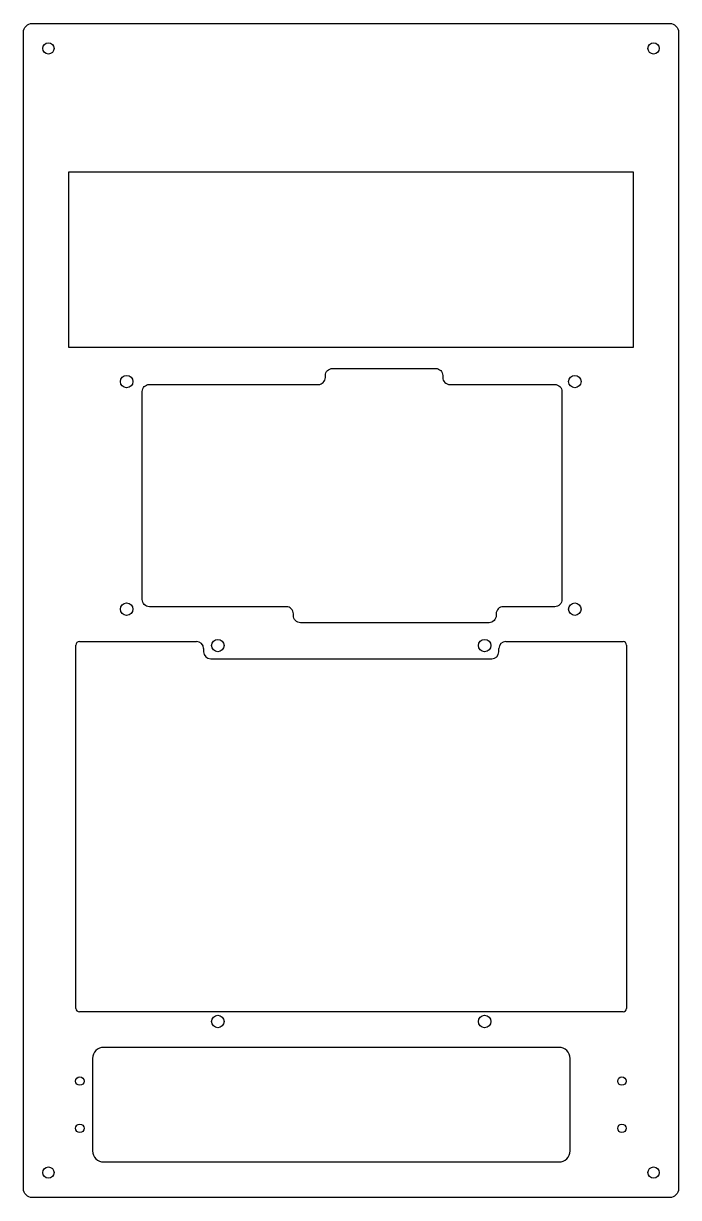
# Model space of a CAD drawing. Header units: millimetres. Extents: x -184 to 0, y -330 to 0.
import ezdxf

# ---------------------------------------------------------------- set-up
doc = ezdxf.new("R2010")
doc.units = ezdxf.units.MM
doc.layers.get('0').update_dxf_attribs({"linetype": 'CONTINUOUS'})

msp = doc.modelspace()

# ---------------------------------------------------------------- linework, layer by layer
for p, q in [((-169.4, -277), (-169.4, -174.81)), ((-168.4, -173.85), (-135.5, -173.85)), ((-48.5, -173.85), (-15.6, -173.85)), ((-14.6, -174.81), (-14.6, -277)), ((-133.5, -175.78), (-133.5, -176.74)), ((-50.5, -176.74), (-50.5, -175.78)), ((-131.5, -178.66), (-52.5, -178.66)), ((-15.6, -277.96), (-168.4, -277.96))]:
    msp.add_line(p, q)
for points in [[(-184.15, -2.5, -0.414214), (-181.65, 0), (-2.5, 0, -0.414214), (0, -2.5), (0, -327.7, -0.414214), (-2.5, -330.2), (-181.65, -330.2, -0.414214), (-184.15, -327.7)], [(-32.77, -162.03, -0.414214), (-34.77, -164.03), (-49.27, -164.03, 0.414214), (-51.27, -166.03), (-51.27, -166.53, -0.414214), (-53.27, -168.53), (-106.27, -168.53, -0.414214), (-108.27, -166.53), (-108.27, -166.03, 0.414214), (-110.27, -164.03), (-148.77, -164.03, -0.414214), (-150.77, -162.03), (-150.77, -103.53, -0.414214), (-148.77, -101.53), (-101.27, -101.53, 0.414214), (-99.27, -99.53), (-99.27, -99.03, -0.414214), (-97.27, -97.03), (-68.27, -97.03, -0.414214), (-66.27, -99.03), (-66.27, -99.53, 0.414214), (-64.27, -101.53), (-34.77, -101.53, -0.414214), (-32.77, -103.53)], [(-33.6, -287.98), (-161.6, -287.98, 0.414214), (-164.71, -291.09), (-164.71, -317.09, 0.414214), (-161.6, -320.2), (-33.6, -320.2, 0.414214), (-30.49, -317.09), (-30.49, -291.09, 0.414214)]]:
    msp.add_lwpolyline(points, format="xyb", close=True)
msp.add_lwpolyline([(-12.7, -41.82), (-171.45, -41.82), (-171.45, -91.03), (-12.7, -91.03)], close=True)
for centre, radius in [((-177.15, -7), 1.59), ((-7, -7), 1.59), ((-155.16, -100.72), 1.75), ((-29.16, -100.72), 1.75), ((-155.16, -164.72), 1.75), ((-29.16, -164.72), 1.75), ((-129.5, -174.96), 1.75), ((-54.5, -174.96), 1.75), ((-129.5, -280.7), 1.75), ((-54.5, -280.7), 1.75), ((-168.3, -297.44), 1.2), ((-15.9, -297.44), 1.2), ((-168.3, -310.74), 1.2), ((-15.9, -310.74), 1.2), ((-177.15, -323.2), 1.59), ((-7, -323.2), 1.59)]:
    msp.add_circle(centre, radius)
for centre, major_axis, start_param, end_param in [((-168.4, -174.81), (-1, 0), 4.712389, 6.283185), ((-135.5, -175.78), (2, 0), 0, 1.570796), ((-48.5, -175.78), (-2, 0), 4.712389, 6.283185), ((-15.6, -174.81), (1, 0), 0, 1.570796), ((-131.5, -176.74), (-2, 0), 0, 1.570796), ((-52.5, -176.74), (2, 0), 4.712389, 6.283185), ((-168.4, -277), (-1, 0), 0, 1.570796), ((-15.6, -277), (1, 0), 4.712389, 6.283185)]:
    msp.add_ellipse(centre, major_axis=major_axis, ratio=0.961262, start_param=start_param, end_param=end_param)

doc.saveas('drawing.dxf')
